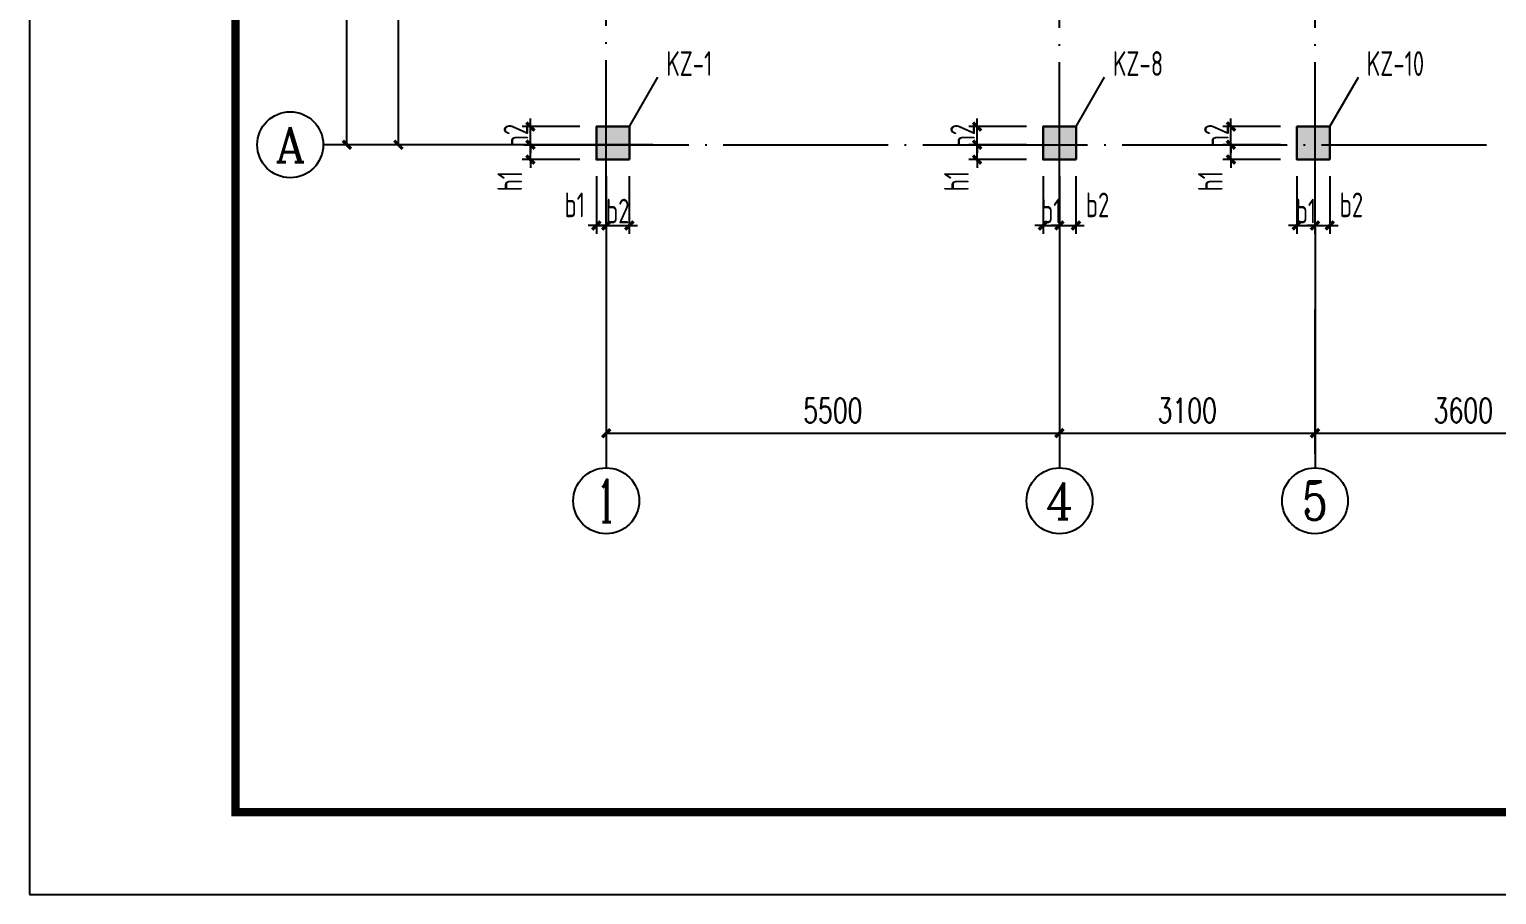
# Model space of a CAD drawing. Extents: x 1051052 to 1482120, y -981644 to -673261.
# Drawn here: x 1166707 to 1184511, y -870229 to -859729 of the extents above; entities that cross this region are included whole.
import ezdxf
from ezdxf.enums import TextEntityAlignment as Align

# ---------------------------------------------------------------- set-up
doc = ezdxf.new("R2010")
doc.units = 0
doc.header["$LTSCALE"] = 1000
doc.header["$MEASUREMENT"] = 0
doc.linetypes.add('DOTE', pattern=[2.42, 2, -0.2, 0.02, -0.2])
for name, color, linetype in [('AXIS', 3, 'Continuous'), ('AXIS_TEXT', 7, 'Continuous'), ('DOTE', 1, 'DOTE'), ('TK', 142, 'Continuous'), ('填充', 8, 'Continuous')]:
    doc.layers.add(name, color=color, linetype=linetype)
for name, color, linetype, lineweight in [('COLU', 2, 'Continuous', 30), ('COLU-DIM', 3, 'Continuous', 25), ('COLU-TEXT', 2, 'Continuous', 25)]:
    doc.layers.add(name, color=color, linetype=linetype, lineweight=lineweight)
doc.layers.add('COLU-HATCH', color=7, linetype='Continuous', lineweight=25, true_color=0x5b5b5b)
doc.styles.add('_TCH_AXIS', font='COMPLEX', dxfattribs={"bigfont": 'GBCBIG'})
doc.styles.add('_TCH_DIM_T3', font='SIMPLEX', dxfattribs={"width": 0.705882, "bigfont": 'GBCBIG'})
doc.styles.add('COMPLEX', font='COMPLEX')
doc.styles.add('FromPkpm', font='Pkpmeng', dxfattribs={"width": 0.7, "bigfont": 'hztxt'})
doc.dimstyles.new('_TCH_ARCH&&100', dxfattribs={"dimtxt": 297.5, "dimasz": 100, "dimexe": 250, "dimexo": 300, "dimgap": 126.25, "dimtad": 1, "dimdec": 0, "dimzin": 0, "dimdsep": 46, "dimtxsty": '_TCH_DIM_T3', "dimblk": 'ARCHTICK', "dimcen": 0.09, "dimclrt": 7, "dimazin": 2, "dimtfac": 1, "dimtdec": 0, "dimtix": 1, "dimtmove": 2, "dimatfit": 3, "dimfxl": 0, "dimtolj": 1, "dimtzin": 0, "dimarcsym": 0})
doc.dimstyles.new('Pkpm_1', dxfattribs={"dimtxt": 250, "dimasz": 100, "dimexe": 250, "dimexo": 0.0625, "dimgap": 25, "dimtad": 1, "dimdec": 0, "dimrnd": 0.5, "dimzin": 0, "dimdsep": 46, "dimtxsty": 'FromPkpm', "dimblk1": 'ARCHTICK', "dimblk2": 'ARCHTICK', "dimsah": 1, "dimcen": 0.09, "dimadec": 0, "dimazin": 0, "dimtfac": 1, "dimtdec": 0, "dimtix": 1, "dimtmove": 2, "dimatfit": 1, "dimfxl": 0, "dimtolj": 1, "dimtzin": 0, "dimarcsym": 0})

# ---------------------------------------------------------------- blocks, each defined once
blk = doc.blocks.new('_ArchTick')
at = {"color": 0, "linetype": 'ByBlock', "const_width": 0.4}
blk.add_lwpolyline([(-0.5, -0.5), (0.5, 0.5)], dxfattribs=at)
blk = doc.blocks.new('*D55')
at = {"layer": 'COLU-DIM', "color": 0, "lineweight": -2, "transparency": 16777216}
for p, q in [((1173387, -861129), (1172687, -861129)), ((1172787, -861129), (1172787, -861029)), ((1172787, -861309), (1172787, -861129)), ((1173387, -861309), (1172687, -861309)), ((1172787, -861309), (1172787, -861409))]:
    blk.add_line(p, q, dxfattribs=at)
at = {"layer": 'Defpoints', "color": 0, "transparency": 16777216}
for p in [(1172787, -861129), (1173587, -861129), (1173587, -861309)]:
    blk.add_point(p, dxfattribs=at)
at = {"layer": 'COLU-DIM', "color": 0, "lineweight": -2, "transparency": 16777216, "xscale": 100, "yscale": 100, "zscale": 100}
for p, rotation in [((1172787, -861129), 270), ((1172787, -861309), 90)]:
    blk.add_blockref('_ArchTick', p, dxfattribs=dict(at, rotation=rotation))
at = {"layer": 'COLU-DIM', "color": 0, "transparency": 16777216, "insert": (1172537, -861571), "char_height": 300, "attachment_point": 5, "rotation": 90, "style": 'FromPkpm'}
blk.add_mtext('\\A1;h1', dxfattribs=at)
blk = doc.blocks.new('*D56')
at = {"layer": 'COLU-DIM', "color": 0, "lineweight": -2, "transparency": 16777216}
for p, q in [((1172787, -860909), (1172787, -860809)), ((1173387, -860909), (1172687, -860909)), ((1172787, -861129), (1172787, -860909)), ((1173387, -861129), (1172687, -861129)), ((1172787, -861129), (1172787, -861229))]:
    blk.add_line(p, q, dxfattribs=at)
at = {"layer": 'Defpoints', "color": 0, "transparency": 16777216}
for p in [(1172787, -860909), (1173587, -860909), (1173587, -861129)]:
    blk.add_point(p, dxfattribs=at)
at = {"layer": 'COLU-DIM', "color": 0, "lineweight": -2, "transparency": 16777216, "xscale": 100, "yscale": 100, "zscale": 100}
for p, rotation in [((1172787, -860909), 270), ((1172787, -861129), 90)]:
    blk.add_blockref('_ArchTick', p, dxfattribs=dict(at, rotation=rotation))
at = {"layer": 'COLU-DIM', "color": 0, "transparency": 16777216, "insert": (1172612, -861019), "char_height": 300, "attachment_point": 5, "rotation": 90, "style": 'FromPkpm'}
blk.add_mtext('\\A1;h2', dxfattribs=at)
blk = doc.blocks.new('*D57')
at = {"layer": 'COLU-DIM', "color": 0, "lineweight": -2, "transparency": 16777216}
for p, q in [((1173587, -861509), (1173587, -862209)), ((1173707, -861509), (1173707, -862209)), ((1173587, -862109), (1173487, -862109)), ((1173587, -862109), (1173707, -862109)), ((1173707, -862109), (1173807, -862109))]:
    blk.add_line(p, q, dxfattribs=at)
at = {"layer": 'Defpoints', "color": 0, "transparency": 16777216}
for p in [(1173587, -861309), (1173707, -861309), (1173707, -862109)]:
    blk.add_point(p, dxfattribs=at)
at = {"layer": 'COLU-DIM', "color": 0, "lineweight": -2, "transparency": 16777216, "xscale": 100, "yscale": 100, "zscale": 100}
blk.add_blockref('_ArchTick', (1173587, -862109), dxfattribs=at)
at = {"layer": 'COLU-DIM', "color": 0, "lineweight": -2, "transparency": 16777216, "xscale": 100, "yscale": 100, "zscale": 100, "rotation": 180}
blk.add_blockref('_ArchTick', (1173707, -862109), dxfattribs=at)
at = {"layer": 'COLU-DIM', "color": 0, "transparency": 16777216, "insert": (1173325, -861859), "char_height": 300, "attachment_point": 5, "style": 'FromPkpm'}
blk.add_mtext('\\A1;b1', dxfattribs=at)
blk = doc.blocks.new('*D58')
at = {"layer": 'COLU-DIM', "color": 0, "lineweight": -2, "transparency": 16777216}
for p, q in [((1173707, -861509), (1173707, -862209)), ((1173987, -861509), (1173987, -862209)), ((1173707, -862109), (1173607, -862109)), ((1173707, -862109), (1173987, -862109)), ((1173987, -862109), (1174087, -862109))]:
    blk.add_line(p, q, dxfattribs=at)
at = {"layer": 'Defpoints', "color": 0, "transparency": 16777216}
for p in [(1173707, -861309), (1173987, -861309), (1173987, -862109)]:
    blk.add_point(p, dxfattribs=at)
at = {"layer": 'COLU-DIM', "color": 0, "lineweight": -2, "transparency": 16777216, "xscale": 100, "yscale": 100, "zscale": 100}
blk.add_blockref('_ArchTick', (1173707, -862109), dxfattribs=at)
at = {"layer": 'COLU-DIM', "color": 0, "lineweight": -2, "transparency": 16777216, "xscale": 100, "yscale": 100, "zscale": 100, "rotation": 180}
blk.add_blockref('_ArchTick', (1173987, -862109), dxfattribs=at)
at = {"layer": 'COLU-DIM', "color": 0, "transparency": 16777216, "insert": (1173847, -861934), "char_height": 300, "attachment_point": 5, "style": 'FromPkpm'}
blk.add_mtext('\\A1;b2', dxfattribs=at)
blk = doc.blocks.new('*D83')
at = {"layer": 'COLU-DIM', "color": 0, "lineweight": -2, "transparency": 16777216}
for p, q in [((1178807, -861129), (1178107, -861129)), ((1178207, -861129), (1178207, -861029)), ((1178207, -861309), (1178207, -861129)), ((1178807, -861309), (1178107, -861309)), ((1178207, -861309), (1178207, -861409))]:
    blk.add_line(p, q, dxfattribs=at)
at = {"layer": 'Defpoints', "color": 0, "transparency": 16777216}
for p in [(1178207, -861129), (1179007, -861129), (1179007, -861309)]:
    blk.add_point(p, dxfattribs=at)
at = {"layer": 'COLU-DIM', "color": 0, "lineweight": -2, "transparency": 16777216, "xscale": 100, "yscale": 100, "zscale": 100}
for p, rotation in [((1178207, -861129), 270), ((1178207, -861309), 90)]:
    blk.add_blockref('_ArchTick', p, dxfattribs=dict(at, rotation=rotation))
at = {"layer": 'COLU-DIM', "color": 0, "transparency": 16777216, "insert": (1177957, -861571), "char_height": 300, "attachment_point": 5, "rotation": 90, "style": 'FromPkpm'}
blk.add_mtext('\\A1;h1', dxfattribs=at)
blk = doc.blocks.new('*D84')
at = {"layer": 'COLU-DIM', "color": 0, "lineweight": -2, "transparency": 16777216}
for p, q in [((1178207, -860909), (1178207, -860809)), ((1178807, -860909), (1178107, -860909)), ((1178207, -861129), (1178207, -860909)), ((1178807, -861129), (1178107, -861129)), ((1178207, -861129), (1178207, -861229))]:
    blk.add_line(p, q, dxfattribs=at)
at = {"layer": 'Defpoints', "color": 0, "transparency": 16777216}
for p in [(1178207, -860909), (1179007, -860909), (1179007, -861129)]:
    blk.add_point(p, dxfattribs=at)
at = {"layer": 'COLU-DIM', "color": 0, "lineweight": -2, "transparency": 16777216, "xscale": 100, "yscale": 100, "zscale": 100}
for p, rotation in [((1178207, -860909), 270), ((1178207, -861129), 90)]:
    blk.add_blockref('_ArchTick', p, dxfattribs=dict(at, rotation=rotation))
at = {"layer": 'COLU-DIM', "color": 0, "transparency": 16777216, "insert": (1178032, -861019), "char_height": 300, "attachment_point": 5, "rotation": 90, "style": 'FromPkpm'}
blk.add_mtext('\\A1;h2', dxfattribs=at)
blk = doc.blocks.new('*D85')
at = {"layer": 'COLU-DIM', "color": 0, "lineweight": -2, "transparency": 16777216}
for p, q in [((1179007, -861509), (1179007, -862209)), ((1179207, -861509), (1179207, -862209)), ((1179007, -862109), (1178907, -862109)), ((1179007, -862109), (1179207, -862109)), ((1179207, -862109), (1179307, -862109))]:
    blk.add_line(p, q, dxfattribs=at)
at = {"layer": 'Defpoints', "color": 0, "transparency": 16777216}
for p in [(1179007, -861309), (1179207, -861309), (1179207, -862109)]:
    blk.add_point(p, dxfattribs=at)
at = {"layer": 'COLU-DIM', "color": 0, "lineweight": -2, "transparency": 16777216, "xscale": 100, "yscale": 100, "zscale": 100}
blk.add_blockref('_ArchTick', (1179007, -862109), dxfattribs=at)
at = {"layer": 'COLU-DIM', "color": 0, "lineweight": -2, "transparency": 16777216, "xscale": 100, "yscale": 100, "zscale": 100, "rotation": 180}
blk.add_blockref('_ArchTick', (1179207, -862109), dxfattribs=at)
at = {"layer": 'COLU-DIM', "color": 0, "transparency": 16777216, "insert": (1179107, -861934), "char_height": 300, "attachment_point": 5, "style": 'FromPkpm'}
blk.add_mtext('\\A1;b1', dxfattribs=at)
blk = doc.blocks.new('*D86')
at = {"layer": 'COLU-DIM', "color": 0, "lineweight": -2, "transparency": 16777216}
for p, q in [((1179207, -861509), (1179207, -862209)), ((1179407, -861509), (1179407, -862209)), ((1179207, -862109), (1179107, -862109)), ((1179207, -862109), (1179407, -862109)), ((1179407, -862109), (1179507, -862109))]:
    blk.add_line(p, q, dxfattribs=at)
at = {"layer": 'Defpoints', "color": 0, "transparency": 16777216}
for p in [(1179207, -861309), (1179407, -861309), (1179407, -862109)]:
    blk.add_point(p, dxfattribs=at)
at = {"layer": 'COLU-DIM', "color": 0, "lineweight": -2, "transparency": 16777216, "xscale": 100, "yscale": 100, "zscale": 100}
blk.add_blockref('_ArchTick', (1179207, -862109), dxfattribs=at)
at = {"layer": 'COLU-DIM', "color": 0, "lineweight": -2, "transparency": 16777216, "xscale": 100, "yscale": 100, "zscale": 100, "rotation": 180}
blk.add_blockref('_ArchTick', (1179407, -862109), dxfattribs=at)
at = {"layer": 'COLU-DIM', "color": 0, "transparency": 16777216, "insert": (1179669, -861859), "char_height": 300, "attachment_point": 5, "style": 'FromPkpm'}
blk.add_mtext('\\A1;b2', dxfattribs=at)
blk = doc.blocks.new('*D91')
at = {"layer": 'COLU-DIM', "color": 0, "lineweight": -2, "transparency": 16777216}
for p, q in [((1181887, -861129), (1181187, -861129)), ((1181287, -861129), (1181287, -861029)), ((1181287, -861309), (1181287, -861129)), ((1181887, -861309), (1181187, -861309)), ((1181287, -861309), (1181287, -861409))]:
    blk.add_line(p, q, dxfattribs=at)
at = {"layer": 'Defpoints', "color": 0, "transparency": 16777216}
for p in [(1181287, -861129), (1182087, -861129), (1182087, -861309)]:
    blk.add_point(p, dxfattribs=at)
at = {"layer": 'COLU-DIM', "color": 0, "lineweight": -2, "transparency": 16777216, "xscale": 100, "yscale": 100, "zscale": 100}
for p, rotation in [((1181287, -861129), 270), ((1181287, -861309), 90)]:
    blk.add_blockref('_ArchTick', p, dxfattribs=dict(at, rotation=rotation))
at = {"layer": 'COLU-DIM', "color": 0, "transparency": 16777216, "insert": (1181037, -861571), "char_height": 300, "attachment_point": 5, "rotation": 90, "style": 'FromPkpm'}
blk.add_mtext('\\A1;h1', dxfattribs=at)
blk = doc.blocks.new('*D92')
at = {"layer": 'COLU-DIM', "color": 0, "lineweight": -2, "transparency": 16777216}
for p, q in [((1181287, -860909), (1181287, -860809)), ((1181887, -860909), (1181187, -860909)), ((1181287, -861129), (1181287, -860909)), ((1181887, -861129), (1181187, -861129)), ((1181287, -861129), (1181287, -861229))]:
    blk.add_line(p, q, dxfattribs=at)
at = {"layer": 'Defpoints', "color": 0, "transparency": 16777216}
for p in [(1181287, -860909), (1182087, -860909), (1182087, -861129)]:
    blk.add_point(p, dxfattribs=at)
at = {"layer": 'COLU-DIM', "color": 0, "lineweight": -2, "transparency": 16777216, "xscale": 100, "yscale": 100, "zscale": 100}
for p, rotation in [((1181287, -860909), 270), ((1181287, -861129), 90)]:
    blk.add_blockref('_ArchTick', p, dxfattribs=dict(at, rotation=rotation))
at = {"layer": 'COLU-DIM', "color": 0, "transparency": 16777216, "insert": (1181112, -861019), "char_height": 300, "attachment_point": 5, "rotation": 90, "style": 'FromPkpm'}
blk.add_mtext('\\A1;h2', dxfattribs=at)
blk = doc.blocks.new('*D93')
at = {"layer": 'COLU-DIM', "color": 0, "lineweight": -2, "transparency": 16777216}
for p, q in [((1182087, -861509), (1182087, -862209)), ((1182307, -861509), (1182307, -862209)), ((1182087, -862109), (1181987, -862109)), ((1182087, -862109), (1182307, -862109)), ((1182307, -862109), (1182407, -862109))]:
    blk.add_line(p, q, dxfattribs=at)
at = {"layer": 'Defpoints', "color": 0, "transparency": 16777216}
for p in [(1182087, -861309), (1182307, -861309), (1182307, -862109)]:
    blk.add_point(p, dxfattribs=at)
at = {"layer": 'COLU-DIM', "color": 0, "lineweight": -2, "transparency": 16777216, "xscale": 100, "yscale": 100, "zscale": 100}
blk.add_blockref('_ArchTick', (1182087, -862109), dxfattribs=at)
at = {"layer": 'COLU-DIM', "color": 0, "lineweight": -2, "transparency": 16777216, "xscale": 100, "yscale": 100, "zscale": 100, "rotation": 180}
blk.add_blockref('_ArchTick', (1182307, -862109), dxfattribs=at)
at = {"layer": 'COLU-DIM', "color": 0, "transparency": 16777216, "insert": (1182197, -861934), "char_height": 300, "attachment_point": 5, "style": 'FromPkpm'}
blk.add_mtext('\\A1;b1', dxfattribs=at)
blk = doc.blocks.new('*D94')
at = {"layer": 'COLU-DIM', "color": 0, "lineweight": -2, "transparency": 16777216}
for p, q in [((1182307, -861509), (1182307, -862209)), ((1182487, -861509), (1182487, -862209)), ((1182307, -862109), (1182207, -862109)), ((1182307, -862109), (1182487, -862109)), ((1182487, -862109), (1182587, -862109))]:
    blk.add_line(p, q, dxfattribs=at)
at = {"layer": 'Defpoints', "color": 0, "transparency": 16777216}
for p in [(1182307, -861309), (1182487, -861309), (1182487, -862109)]:
    blk.add_point(p, dxfattribs=at)
at = {"layer": 'COLU-DIM', "color": 0, "lineweight": -2, "transparency": 16777216, "xscale": 100, "yscale": 100, "zscale": 100}
blk.add_blockref('_ArchTick', (1182307, -862109), dxfattribs=at)
at = {"layer": 'COLU-DIM', "color": 0, "lineweight": -2, "transparency": 16777216, "xscale": 100, "yscale": 100, "zscale": 100, "rotation": 180}
blk.add_blockref('_ArchTick', (1182487, -862109), dxfattribs=at)
at = {"layer": 'COLU-DIM', "color": 0, "transparency": 16777216, "insert": (1182749, -861859), "char_height": 300, "attachment_point": 5, "style": 'FromPkpm'}
blk.add_mtext('\\A1;b2', dxfattribs=at)
blk = doc.blocks.new('*D105')
at = {"layer": 'AXIS', "color": 0, "lineweight": -2, "transparency": 16777216}
for p, q in [((1172685, -856929), (1170935, -856929)), ((1171185, -861129), (1171185, -856929)), ((1172685, -861129), (1170935, -861129))]:
    blk.add_line(p, q, dxfattribs=at)
at = {"layer": 'Defpoints', "color": 0, "transparency": 16777216}
for p in [(1171185, -856929), (1173685, -856929), (1173685, -861129)]:
    blk.add_point(p, dxfattribs=at)
at = {"layer": 'AXIS', "color": 0, "lineweight": -2, "transparency": 16777216, "xscale": 100, "yscale": 100, "zscale": 100}
for p, rotation in [((1171185, -856929), 90), ((1171185, -861129), 270)]:
    blk.add_blockref('_ArchTick', p, dxfattribs=dict(at, rotation=rotation))
at = {"layer": 'AXIS', "color": 7, "transparency": 16777216, "insert": (1170910, -859029), "char_height": 297.5, "attachment_point": 5, "rotation": 90, "style": '_TCH_DIM_T3'}
blk.add_mtext('\\A1;4200', dxfattribs=at)
blk = doc.blocks.new('*D110')
at = {"layer": 'AXIS', "color": 0, "lineweight": -2, "transparency": 16777216}
for p, q in [((1172061, -835729), (1170311, -835729)), ((1170561, -861129), (1170561, -835729)), ((1172061, -861129), (1170311, -861129))]:
    blk.add_line(p, q, dxfattribs=at)
at = {"layer": 'Defpoints', "color": 0, "transparency": 16777216}
for p in [(1170561, -835729), (1173861, -835729), (1173861, -861129)]:
    blk.add_point(p, dxfattribs=at)
at = {"layer": 'AXIS', "color": 0, "lineweight": -2, "transparency": 16777216, "xscale": 100, "yscale": 100, "zscale": 100}
for p, rotation in [((1170561, -835729), 90), ((1170561, -861129), 270)]:
    blk.add_blockref('_ArchTick', p, dxfattribs=dict(at, rotation=rotation))
at = {"layer": 'AXIS', "color": 7, "transparency": 16777216, "insert": (1170286, -848429), "char_height": 297.5, "attachment_point": 5, "rotation": 90, "style": '_TCH_DIM_T3'}
blk.add_mtext('\\A1;25400', dxfattribs=at)
blk = doc.blocks.new('*D120')
at = {"layer": 'AXIS', "color": 0, "lineweight": -2, "transparency": 16777216}
for p, q in [((1173707, -863129), (1173707, -864879)), ((1179207, -863129), (1179207, -864879)), ((1173707, -864629), (1179207, -864629))]:
    blk.add_line(p, q, dxfattribs=at)
at = {"layer": 'Defpoints', "color": 0, "transparency": 16777216}
for p in [(1173707, -862129), (1179207, -862129), (1179207, -864629)]:
    blk.add_point(p, dxfattribs=at)
at = {"layer": 'AXIS', "color": 0, "lineweight": -2, "transparency": 16777216, "xscale": 100, "yscale": 100, "zscale": 100, "rotation": 180}
blk.add_blockref('_ArchTick', (1173707, -864629), dxfattribs=at)
at = {"layer": 'AXIS', "color": 0, "lineweight": -2, "transparency": 16777216, "xscale": 100, "yscale": 100, "zscale": 100}
blk.add_blockref('_ArchTick', (1179207, -864629), dxfattribs=at)
at = {"layer": 'AXIS', "color": 7, "transparency": 16777216, "insert": (1176457, -864354), "char_height": 297.5, "attachment_point": 5, "style": '_TCH_DIM_T3'}
blk.add_mtext('\\A1;5500', dxfattribs=at)
blk = doc.blocks.new('*D121')
at = {"layer": 'AXIS', "color": 0, "lineweight": -2, "transparency": 16777216}
for p, q in [((1179207, -863129), (1179207, -864879)), ((1182307, -863129), (1182307, -864879)), ((1179207, -864629), (1182307, -864629))]:
    blk.add_line(p, q, dxfattribs=at)
at = {"layer": 'Defpoints', "color": 0, "transparency": 16777216}
for p in [(1179207, -862129), (1182307, -862129), (1182307, -864629)]:
    blk.add_point(p, dxfattribs=at)
at = {"layer": 'AXIS', "color": 0, "lineweight": -2, "transparency": 16777216, "xscale": 100, "yscale": 100, "zscale": 100, "rotation": 180}
blk.add_blockref('_ArchTick', (1179207, -864629), dxfattribs=at)
at = {"layer": 'AXIS', "color": 0, "lineweight": -2, "transparency": 16777216, "xscale": 100, "yscale": 100, "zscale": 100}
blk.add_blockref('_ArchTick', (1182307, -864629), dxfattribs=at)
at = {"layer": 'AXIS', "color": 7, "transparency": 16777216, "insert": (1180757, -864354), "char_height": 297.5, "attachment_point": 5, "style": '_TCH_DIM_T3'}
blk.add_mtext('\\A1;3100', dxfattribs=at)
blk = doc.blocks.new('*D122')
at = {"layer": 'AXIS', "color": 0, "lineweight": -2, "transparency": 16777216}
for p, q in [((1182307, -863129), (1182307, -864879)), ((1185907, -863129), (1185907, -864879)), ((1182307, -864629), (1185907, -864629))]:
    blk.add_line(p, q, dxfattribs=at)
at = {"layer": 'Defpoints', "color": 0, "transparency": 16777216}
for p in [(1182307, -862129), (1185907, -862129), (1185907, -864629)]:
    blk.add_point(p, dxfattribs=at)
at = {"layer": 'AXIS', "color": 0, "lineweight": -2, "transparency": 16777216, "xscale": 100, "yscale": 100, "zscale": 100, "rotation": 180}
blk.add_blockref('_ArchTick', (1182307, -864629), dxfattribs=at)
at = {"layer": 'AXIS', "color": 0, "lineweight": -2, "transparency": 16777216, "xscale": 100, "yscale": 100, "zscale": 100}
blk.add_blockref('_ArchTick', (1185907, -864629), dxfattribs=at)
at = {"layer": 'AXIS', "color": 7, "transparency": 16777216, "insert": (1184107, -864354), "char_height": 297.5, "attachment_point": 5, "style": '_TCH_DIM_T3'}
blk.add_mtext('\\A1;3600', dxfattribs=at)
blk = doc.blocks.new('_AXISO')
blk.add_circle((0, 0), 0.5)
at = {"layer": 'AXIS_TEXT', "style": 'COMPLEX', "width": 1.041667}
blk.add_attdef('A', text='', height=0.56, dxfattribs=at).set_placement((-0.25, -0.28), (0.25, -0.28), align=Align.FIT)
blk = doc.blocks.new('A2K')
at = {"layer": 'TK'}
blk.add_lwpolyline([(0, 0), (59400, 0), (59400, 42000), (0, 42000)], close=True, dxfattribs=at)
at = {"layer": 'TK', "const_width": 100}
blk.add_lwpolyline([(2500, 1000), (58400, 1000), (58400, 41000), (2500, 41000)], close=True, dxfattribs=at)

msp = doc.modelspace()

# ---------------------------------------------------------------- hatches: boundary and pattern name
at = {"layer": 'COLU-HATCH', "transparency": 33554687}
for points in [[(1173987.439, -861309.077), (1173987.439, -860909.077), (1173587.439, -860909.077), (1173587.439, -861309.077)], [(1179407.439, -861309.077), (1179407.439, -860909.077), (1179007.439, -860909.077), (1179007.439, -861309.077)], [(1182487.439, -861309.077), (1182487.439, -860909.077), (1182087.439, -860909.077), (1182087.439, -861309.077)]]:
    msp.add_hatch(color=256, dxfattribs=at).paths.add_polyline_path(points, flags=0)

# ---------------------------------------------------------------- linework, layer by layer
at = {"layer": 'AXIS'}
for p, q in [((1174272.885, -861129.077), (1170272.885, -861129.077)), ((1173707.439, -862129.077), (1173707.439, -865049.832)), ((1179207.439, -862129.077), (1179207.439, -865049.832)), ((1182307.439, -862129.077), (1182307.439, -865049.832))]:
    msp.add_line(p, q, dxfattribs=at)
at = {"layer": 'COLU'}
for points in [[(1173987.439, -861309.077), (1173987.439, -860909.077), (1173587.439, -860909.077), (1173587.439, -861309.077)], [(1179407.439, -861309.077), (1179407.439, -860909.077), (1179007.439, -860909.077), (1179007.439, -861309.077)], [(1182487.439, -861309.077), (1182487.439, -860909.077), (1182087.439, -860909.077), (1182087.439, -861309.077)]]:
    msp.add_lwpolyline(points, close=True, dxfattribs=at)
at = {"layer": 'COLU-TEXT'}
for p, q in [((1173987.439, -860909.077), (1174333.849, -860309.077)), ((1179407.439, -860909.077), (1179753.849, -860309.077)), ((1182487.439, -860909.077), (1182833.849, -860309.077))]:
    msp.add_line(p, q, dxfattribs=at)
at = {"layer": 'DOTE'}
for p, q in [((1182307.439, -862129.077), (1182307.439, -834729.077)), ((1173707.439, -862105.077), (1173707.439, -845142.625)), ((1179207.439, -862129.077), (1179207.439, -853316.291)), ((1172707.439, -861129.077), (1184487.115, -861129.077))]:
    msp.add_line(p, q, dxfattribs=at)

# ---------------------------------------------------------------- block references
at = {"layer": 'AXIS'}
ref = msp.add_blockref('_AXISO', (1169872.885, -861129.077), dxfattribs=dict(at, xscale=800, yscale=800, zscale=800))
ref.add_attrib('A', 'A', dxfattribs={"layer": 'AXIS_TEXT', "height": 425.184, "style": '_TCH_AXIS'}).set_placement((1169690.664, -861341.669), (1170055.107, -861341.669), align=Align.FIT)
ref = msp.add_blockref('_AXISO', (1173707.439, -865449.832), dxfattribs=dict(at, xscale=800, yscale=800, zscale=800))
ref.add_attrib('A', '1', dxfattribs={"layer": 'AXIS_TEXT', "height": 514.721, "style": '_TCH_AXIS'}).set_placement((1173597.141, -865707.193), (1173817.736, -865707.193), align=Align.FIT)
ref = msp.add_blockref('_AXISO', (1179207.439, -865449.832), dxfattribs=dict(at, xscale=800, yscale=800, zscale=800))
ref.add_attrib('A', '4', dxfattribs={"layer": 'AXIS_TEXT', "height": 445.442, "style": '_TCH_AXIS'}).set_placement((1179037.747, -865672.553), (1179377.131, -865672.553), align=Align.FIT)
ref = msp.add_blockref('_AXISO', (1182307.439, -865449.832), dxfattribs=dict(at, xscale=800, yscale=800, zscale=800))
ref.add_attrib('A', '5', dxfattribs={"layer": 'AXIS_TEXT', "height": 465.948, "style": '_TCH_AXIS'}).set_placement((1182152.123, -865682.806), (1182462.755, -865682.806), align=Align.FIT)
at = {"layer": '填充'}
msp.add_blockref('A2K', (1166707.18, -870229.077), dxfattribs=at)

# ---------------------------------------------------------------- texts
at = {"layer": 'COLU-TEXT', "style": 'FromPkpm', "width": 0.7}
for s, p in [('KZ-1', (1174433.849, -860294.077)), ('KZ-8', (1179853.849, -860294.077)), ('KZ-10', (1182933.849, -860294.077))]:
    msp.add_text(s, height=300, dxfattribs=at).set_placement(p)

# ---------------------------------------------------------------- dimensions: what is measured, and where the dimension line sits
at = {"layer": 'AXIS'}
for p1, p2, distance, picture, middle in [((1173861.146, -861129.077), (1173861.146, -835729.077), 3300, '*D110', (1170286.146, -848429.077)), ((1173685.377, -861129.077), (1173685.377, -856929.077), 2500, '*D105', (1170910.377, -859029.077)), ((1173707.439, -862129.077), (1179207.439, -862129.077), -2500, '*D120', (1176457.439, -864354.077)), ((1179207.439, -862129.077), (1182307.439, -862129.077), -2500, '*D121', (1180757.439, -864354.077)), ((1182307.439, -862129.077), (1185907.439, -862129.077), -2500, '*D122', (1184107.439, -864354.077))]:
    dim = msp.add_aligned_dim(p1=p1, p2=p2, distance=distance, dimstyle='_TCH_ARCH&&100', dxfattribs=at)
    dim.commit()
    dim.dimension.update_dxf_attribs({"geometry": picture, "text_midpoint": middle})
at = {"layer": 'COLU-DIM'}
for p1, p2, distance, text, picture, middle in [((1173587.439, -861129.077), (1173587.439, -860909.077), 800, 'h2', '*D56', (1172612.439, -861019.077)), ((1179007.439, -861129.077), (1179007.439, -860909.077), 800, 'h2', '*D84', (1178032.439, -861019.077)), ((1182087.439, -861129.077), (1182087.439, -860909.077), 800, 'h2', '*D92', (1181112.439, -861019.077)), ((1173707.439, -861309.077), (1173987.439, -861309.077), -800, 'b2', '*D58', (1173847.439, -861934.077)), ((1179007.439, -861309.077), (1179207.439, -861309.077), -800, 'b1', '*D85', (1179107.439, -861934.077)), ((1182087.439, -861309.077), (1182307.439, -861309.077), -800, 'b1', '*D93', (1182197.439, -861934.077))]:
    dim = msp.add_aligned_dim(p1=p1, p2=p2, distance=distance, text=text, dimstyle='Pkpm_1', override={"dimscale": 1, "dimtxt": 300, "dimasz": 100, "dimexe": 100, "dimexo": 200, "dimtad": 1, "dimjust": 0, "dimtih": 0, "dimtoh": 0, "dimdle": 100, "dimtix": 1, "dimtmove": 0, "dimatfit": 3}, dxfattribs=at)
    dim.commit()
    dim.dimension.update_dxf_attribs({"geometry": picture, "text_midpoint": middle})
for base, p1, p2, angle, text, picture, middle in [((1172787.439, -861129.077), (1173587.439, -861309.077), (1173587.439, -861129.077), 90, 'h1', '*D55', (1172537.439, -861571.077)), ((1178207.439, -861129.077), (1179007.439, -861309.077), (1179007.439, -861129.077), 90, 'h1', '*D83', (1177957.439, -861571.077)), ((1181287.439, -861129.077), (1182087.439, -861309.077), (1182087.439, -861129.077), 90, 'h1', '*D91', (1181037.439, -861571.077)), ((1173707.439, -862109.077), (1173587.439, -861309.077), (1173707.439, -861309.077), 0, 'b1', '*D57', (1173325.439, -861859.077)), ((1179407.439, -862109.077), (1179207.439, -861309.077), (1179407.439, -861309.077), 0, 'b2', '*D86', (1179669.439, -861859.077)), ((1182487.439, -862109.077), (1182307.439, -861309.077), (1182487.439, -861309.077), 0, 'b2', '*D94', (1182749.439, -861859.077))]:
    dim = msp.add_linear_dim(base=base, p1=p1, p2=p2, angle=angle, text=text, dimstyle='Pkpm_1', override={"dimscale": 1, "dimtxt": 300, "dimasz": 100, "dimexe": 100, "dimexo": 200, "dimtad": 1, "dimtih": 0, "dimtoh": 0, "dimdle": 100}, dxfattribs=at)
    dim.commit()
    dim.dimension.update_dxf_attribs({"geometry": picture, "text_midpoint": middle, "dimtype": 129})

doc.saveas('drawing.dxf')
